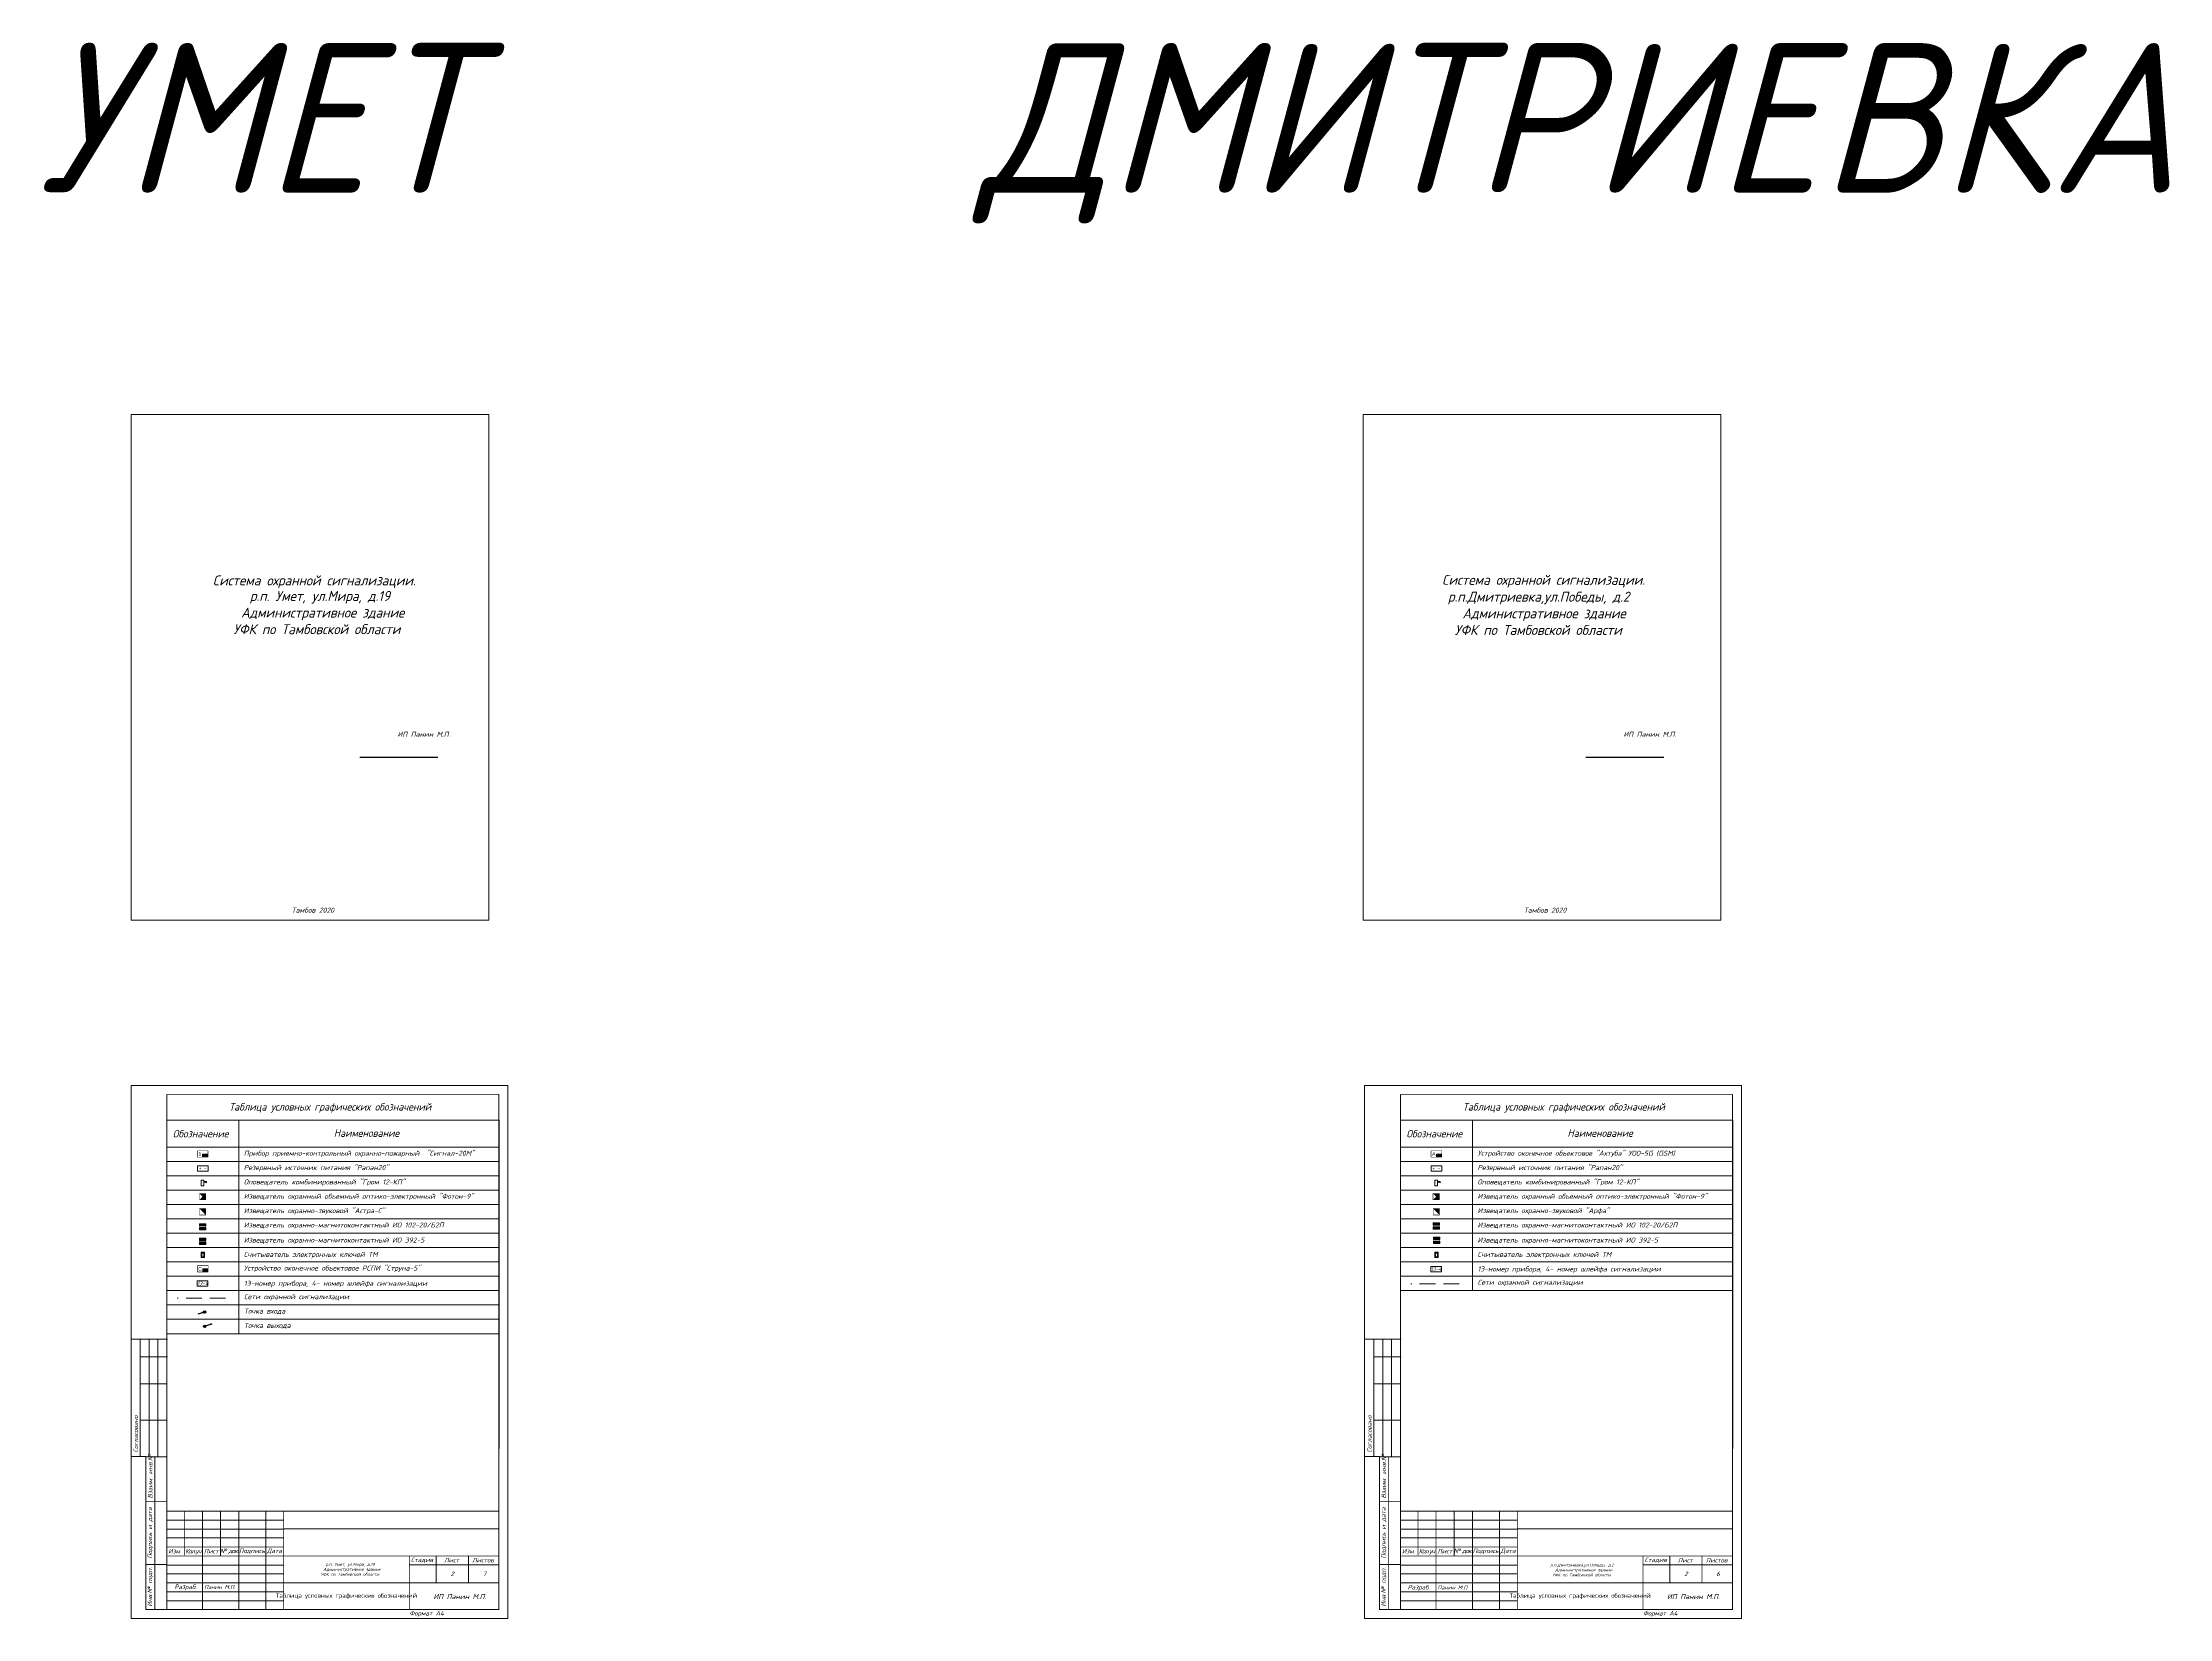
# Model space of a CAD drawing. Header units: inches. Extents: x -24 to 3888, y 393 to 1828.
# Drawn here: x 1635.1 to 2061.7, y 1509.8 to 1825.9 of the extents above; entities that cross this region are included whole.
import ezdxf

# ---------------------------------------------------------------- set-up
doc = ezdxf.new("R2010")
doc.units = ezdxf.units.IN
doc.header["$MEASUREMENT"] = 0
for name, pattern in [('Caddy_Solid', [0]), ('HIDDEN2', [4.7625, 3.175, -1.5875]), ('НЕВИДИМАЯ', [9.525, 6.35, -3.175])]:
    doc.linetypes.add(name, pattern=pattern)
doc.layers.get('0').transparency = 0.7
for name, color, linetype in [('BLK_12_THHN', 9, 'Continuous'), ('DESC', 7, 'Continuous'), ('LINK', 9, 'Continuous')]:
    doc.layers.add(name, color=color, linetype=linetype)
doc.styles.get("Standard").update_dxf_attribs({"font": 'GOST_Common Italic_0.ttf'})

# ---------------------------------------------------------------- blocks, each defined once
blk = doc.blocks.new('Объем')
at = {"const_width": 0.2}
blk.add_lwpolyline([(0, 0), (0, 3), (3, 3), (3, 0)], close=True, dxfattribs=at)
for points in [[(0.2, 2.9), (0.2, 0.1)], [(0.4, 2.9), (0.4, 0.1)], [(0.6, 2.9), (0.6, 0.1)], [(0.8, 2.9), (0.8, 0.1)], [(1, 2.9), (1, 0.1)], [(1.2, 2.9), (1.2, 0.1)], [(1.4, 1.5), (2.8, 3)], [(1.4, 2.9), (1.4, 0.1)], [(1.4, 1.5), (2.8, 0)], [(1.6, 2.9), (1.6, 1.8)], [(1.6, 0.1), (1.6, 1.2)], [(1.7, 0.1), (1.7, 1.1)], [(1.8, 2.9), (1.8, 1.9)], [(1.9, 2.9), (1.9, 2.2)], [(1.9, 0.1), (1.9, 0.9)], [(2.1, 2.9), (2.1, 2.3)], [(2.1, 0.1), (2.1, 0.7)], [(2.3, 2.9), (2.3, 2.5)], [(2.3, 0.1), (2.3, 0.5)], [(2.5, 2.9), (2.5, 2.7)], [(2.5, 0.1), (2.5, 0.3)]]:
    blk.add_lwpolyline(points, dxfattribs=at)
blk = doc.blocks.new('Звуковой')
blk.add_lwpolyline([(0.1, 2.9, 0, 4, 0), (1.5, 1.5, 4, 4, 0)], format="xyseb")
at = {"const_width": 0.2}
blk.add_lwpolyline([(0, 0), (0, 3), (3, 3), (3, 0)], close=True, dxfattribs=at)

msp = doc.modelspace()

# ---------------------------------------------------------------- hatches: boundary and pattern name
at = {"layer": 'BLK_12_THHN'}
h = msp.add_hatch(color=0, dxfattribs=at)
h.dxf.hatch_style = 1
h.paths.add_polyline_path([(1667.4, 1571.23), (1667.22, 1571.17), (1667.25, 1571.09)])
h.paths.add_polyline_path([(1667.2, 1571.25), (1667.22, 1571.17), (1667.4, 1571.23)])
h = msp.add_hatch(color=0, dxfattribs=at)
h.dxf.hatch_style = 1
h.paths.add_polyline_path([(1667.88, 1571.3, 1), (1667.39, 1571.3, 1)])
h = msp.add_hatch(color=0, dxfattribs=at)
h.dxf.hatch_style = 1
h.paths.add_polyline_path([(1667.88, 1568.42, 1), (1667.39, 1568.42, 1)])
h = msp.add_hatch(color=0, dxfattribs=at)
h.dxf.hatch_style = 1
h.paths.add_polyline_path([(1669.03, 1568.9), (1668.86, 1568.84), (1668.88, 1568.75)])
h.paths.add_polyline_path([(1668.83, 1568.91), (1668.86, 1568.84), (1669.03, 1568.9)])
at = {"layer": 'DESC'}
for points in [[(1667.22, 1603), (1667.22, 1602.37), (1668.3, 1602.37), (1668.3, 1603)], [(1914.7, 1603), (1914.7, 1602.37), (1915.78, 1602.37), (1915.78, 1603)], [(1667.25, 1579.96), (1667.25, 1579.33), (1668.33, 1579.33), (1668.33, 1579.96)]]:
    msp.add_hatch(color=0, dxfattribs=at).paths.add_polyline_path(points)
at = {"layer": 'DESC', "lineweight": 15}
h = msp.add_hatch(color=0, dxfattribs=at)
h.dxf.hatch_style = 1
h.paths.add_polyline_path([(1666.57, 1588.23), (1666.57, 1587.76), (1667.83, 1587.76), (1667.83, 1588.23)])
h.paths.add_polyline_path([(1667.83, 1588.56), (1667.83, 1589.02), (1666.57, 1589.02), (1666.57, 1588.56)])
h = msp.add_hatch(color=0, dxfattribs=at)
h.dxf.hatch_style = 1
h.paths.add_polyline_path([(1914.05, 1588.38), (1914.05, 1587.91), (1915.31, 1587.91), (1915.31, 1588.38)])
h.paths.add_polyline_path([(1915.31, 1588.71), (1915.31, 1589.17), (1914.05, 1589.17), (1914.05, 1588.71)])
h = msp.add_hatch(color=0, dxfattribs=at)
h.dxf.hatch_style = 1
h.paths.add_polyline_path([(1666.57, 1585.35), (1666.57, 1584.88), (1667.83, 1584.88), (1667.83, 1585.35)])
h.paths.add_polyline_path([(1667.83, 1585.68), (1667.83, 1586.14), (1666.57, 1586.14), (1666.57, 1585.68)])
h = msp.add_hatch(color=0, dxfattribs=at)
h.dxf.hatch_style = 1
h.paths.add_polyline_path([(1914.1, 1585.53), (1914.1, 1585.06), (1915.36, 1585.06), (1915.36, 1585.53)])
h.paths.add_polyline_path([(1915.36, 1585.86), (1915.36, 1586.32), (1914.1, 1586.32), (1914.1, 1585.86)])

# ---------------------------------------------------------------- linework, layer by layer
at = {"layer": 'BLK_12_THHN', "color": 0}
for p, q in [((1667.4, 1571.23), (1666.28, 1570.85)), ((1667.4, 1571.23), (1667.2, 1571.25)), ((1667.25, 1571.09), (1667.2, 1571.25)), ((1667.4, 1571.23), (1667.25, 1571.09)), ((1669.03, 1568.9), (1667.92, 1568.52)), ((1669.03, 1568.9), (1668.83, 1568.91)), ((1668.88, 1568.75), (1668.83, 1568.91))]:
    msp.add_line(p, q, dxfattribs=at)
for centre in [(1667.63, 1571.3), (1667.63, 1568.42)]:
    msp.add_circle(centre, 0.249, dxfattribs=at)
at = {"layer": 'DESC', "linetype": 'Caddy_Solid', "lineweight": 15}
for p, q in [((1652.85, 1751.35), (1652.85, 1649.87)), ((1724.6, 1751.35), (1652.85, 1751.35)), ((1724.6, 1649.87), (1724.6, 1751.35)), ((1900.01, 1751.35), (1900.01, 1649.87)), ((1971.76, 1751.35), (1900.01, 1751.35)), ((1971.76, 1649.87), (1971.76, 1751.35)), ((1652.85, 1649.87), (1724.6, 1649.87)), ((1900.01, 1649.87), (1971.76, 1649.87))]:
    msp.add_line(p, q, dxfattribs=at)
at = {"layer": 'DESC', "color": 0, "lineweight": 15}
for p, q in [((1652.85, 1509.84), (1652.85, 1616.76)), ((1652.85, 1616.76), (1728.45, 1616.76)), ((1728.45, 1616.76), (1728.45, 1509.84)), ((1900.29, 1509.84), (1900.29, 1616.76)), ((1900.29, 1616.76), (1975.89, 1616.76)), ((1975.89, 1616.76), (1975.89, 1509.84)), ((1660.08, 1609.8), (1726.68, 1609.8)), ((1674.48, 1609.8), (1674.48, 1566.96)), ((1726.68, 1609.8), (1726.68, 1587.12)), ((1907.52, 1609.8), (1974.12, 1609.8)), ((1921.92, 1609.8), (1921.92, 1575.6)), ((1974.12, 1609.8), (1974.12, 1587.12)), ((1674.48, 1604.4), (1726.68, 1604.4)), ((1921.92, 1604.4), (1974.12, 1604.4)), ((1660.08, 1601.52), (1726.68, 1601.52)), ((1726.68, 1603.62), (1726.68, 1603.14)), ((1907.52, 1601.52), (1974.12, 1601.52)), ((1974.12, 1603.62), (1974.12, 1603.14)), ((1660.08, 1598.64), (1726.68, 1598.64)), ((1660.08, 1595.76), (1726.68, 1595.76)), ((1907.52, 1598.64), (1974.12, 1598.64)), ((1907.52, 1595.76), (1974.12, 1595.76)), ((1660.08, 1592.88), (1726.68, 1592.88)), ((1907.52, 1592.88), (1974.12, 1592.88)), ((1660.08, 1587.12), (1726.68, 1587.12)), ((1674.48, 1590), (1726.68, 1590)), ((1726.68, 1587.12), (1726.68, 1543.92)), ((1907.52, 1587.12), (1974.12, 1587.12)), ((1921.92, 1590), (1974.12, 1590)), ((1974.12, 1587.12), (1974.12, 1543.92)), ((1660.08, 1584.24), (1726.68, 1584.24)), ((1907.52, 1584.24), (1974.12, 1584.24)), ((1660.08, 1581.36), (1726.68, 1581.36)), ((1907.52, 1581.36), (1974.12, 1581.36)), ((1660.08, 1578.48), (1726.68, 1578.48)), ((1660.08, 1575.6), (1726.68, 1575.6)), ((1907.52, 1578.48), (1974.12, 1578.48)), ((1907.52, 1575.6), (1974.12, 1575.6)), ((1660.08, 1572.72), (1726.68, 1572.72)), ((1652.92, 1565.89), (1660.18, 1565.89)), ((1654.7, 1565.89), (1654.7, 1542.39)), ((1656.48, 1565.89), (1656.48, 1542.39)), ((1658.25, 1565.89), (1658.25, 1542.39)), ((1660.08, 1569.84), (1726.68, 1569.84)), ((1660.08, 1566.96), (1726.68, 1566.96)), ((1900.37, 1565.89), (1907.62, 1565.89)), ((1902.15, 1565.89), (1902.15, 1542.39)), ((1903.92, 1565.89), (1903.92, 1542.39)), ((1905.7, 1565.89), (1905.7, 1542.39)), ((1654.7, 1562.35), (1660.18, 1562.35)), ((1902.15, 1562.35), (1907.62, 1562.35)), ((1654.7, 1556.88), (1660.05, 1556.88)), ((1902.15, 1556.88), (1907.49, 1556.88)), ((1654.7, 1549.63), (1660.05, 1549.63)), ((1902.15, 1549.63), (1907.49, 1549.63)), ((1655.88, 1542.34), (1652.93, 1542.34)), ((1903.33, 1542.34), (1900.38, 1542.34)), ((1660.07, 1529.58), (1683.47, 1529.58)), ((1660.07, 1527.78), (1683.47, 1527.78)), ((1907.52, 1529.58), (1930.92, 1529.58)), ((1907.52, 1527.78), (1930.92, 1527.78)), ((1660.07, 1518.78), (1683.47, 1518.78)), ((1907.52, 1518.78), (1930.92, 1518.78)), ((1660.07, 1516.98), (1683.47, 1516.98)), ((1660.07, 1515.18), (1683.47, 1515.18)), ((1907.52, 1516.98), (1930.92, 1516.98)), ((1907.52, 1515.18), (1930.92, 1515.18)), ((1660.05, 1513.38), (1683.47, 1513.38)), ((1907.49, 1513.38), (1930.92, 1513.38)), ((1728.45, 1509.84), (1652.85, 1509.84)), ((1975.89, 1509.84), (1900.29, 1509.84))]:
    msp.add_line(p, q, dxfattribs=at)
at = {"layer": 'DESC', "color": 0, "linetype": 'HIDDEN2', "lineweight": 15}
for p, q in [((1919.26, 1576.97), (1909.56, 1576.97)), ((1671.82, 1574.09), (1662.12, 1574.09))]:
    msp.add_line(p, q, dxfattribs=at)
at = {"layer": 'DESC', "color": 0, "linetype": 'Continuous', "lineweight": 15}
for p, q in [((1660.14, 1525.98), (1683.5, 1525.98)), ((1907.58, 1525.98), (1930.95, 1525.98)), ((1660.14, 1520.54), (1683.4, 1520.54)), ((1907.58, 1520.54), (1930.85, 1520.54))]:
    msp.add_line(p, q, dxfattribs=at)
at = {"layer": 'DESC', "color": 0, "lineweight": 15}
for points in [[(1726.65, 1614.96, 0.18, 0.18, 0), (1726.65, 1511.64, 0.18, 0.18, 0), (1655.81, 1511.64, 0.18, 0.18, 0), (1655.81, 1542.32, 0, 0, 0)], [(1974.09, 1614.96, 0.18, 0.18, 0), (1974.09, 1511.64, 0.18, 0.18, 0), (1903.25, 1511.64, 0.18, 0.18, 0), (1903.25, 1542.32, 0, 0, 0)]]:
    msp.add_lwpolyline(points, format="xyseb", dxfattribs=at)
for points, const_width in [([(1660.05, 1511.64), (1660.05, 1614.96)], 0.18), ([(1660.05, 1614.96), (1726.65, 1614.96)], 0.18), ([(1907.49, 1511.64), (1907.49, 1614.96)], 0.18), ([(1907.49, 1614.96), (1974.09, 1614.96)], 0.18), ([(1666.14, 1603.63), (1666.14, 1602.37)], 0.108), ([(1666.14, 1603.63), (1668.3, 1603.63), (1668.3, 1602.37), (1666.14, 1602.37)], 0.108), ([(1913.62, 1603.63), (1913.62, 1602.37)], 0.108), ([(1913.62, 1603.63), (1915.78, 1603.63), (1915.78, 1602.37), (1913.62, 1602.37)], 0.108), ([(1666.57, 1589.02), (1667.83, 1589.02), (1667.83, 1587.76), (1666.57, 1587.76), (1666.57, 1589.02)], 0.084), ([(1914.05, 1589.17), (1915.31, 1589.17), (1915.31, 1587.91), (1914.05, 1587.91), (1914.05, 1589.17)], 0.084), ([(1666.57, 1586.14), (1667.83, 1586.14), (1667.83, 1584.88), (1666.57, 1584.88), (1666.57, 1586.14)], 0.084), ([(1914.1, 1586.32), (1915.36, 1586.32), (1915.36, 1585.06), (1914.1, 1585.06), (1914.1, 1586.32)], 0.084), ([(1666.17, 1580.59), (1666.17, 1579.33)], 0.108), ([(1666.17, 1580.59), (1668.33, 1580.59), (1668.33, 1579.33), (1666.17, 1579.33)], 0.108), ([(1655.73, 1542.27), (1660.13, 1542.27)], 0.18), ([(1657.61, 1511.67), (1657.61, 1542.32)], 0.18), ([(1903.18, 1542.27), (1907.57, 1542.27)], 0.18), ([(1905.05, 1511.67), (1905.05, 1542.32)], 0.18), ([(1655.81, 1533.27), (1660.13, 1533.27)], 0.18), ([(1903.25, 1533.27), (1907.57, 1533.27)], 0.18), ([(1660.07, 1531.38), (1726.65, 1531.38)], 0.18), ([(1667.17, 1531.38), (1667.17, 1511.58)], 0.18), ([(1674.47, 1531.38), (1674.47, 1511.58)], 0.18), ([(1679.9, 1531.33), (1679.9, 1511.64)], 0.18), ([(1683.47, 1531.38), (1683.47, 1511.58)], 0.18), ([(1683.48, 1527.81), (1726.65, 1527.81)], 0.18), ([(1907.52, 1531.38), (1974.09, 1531.38)], 0.18), ([(1914.61, 1531.38), (1914.61, 1511.58)], 0.18), ([(1921.92, 1531.38), (1921.92, 1511.58)], 0.18), ([(1927.35, 1531.33), (1927.35, 1511.64)], 0.18), ([(1930.92, 1531.38), (1930.92, 1511.58)], 0.18), ([(1930.93, 1527.81), (1974.09, 1527.81)], 0.18), ([(1660.07, 1524.18), (1683.47, 1524.18)], 0.18), ([(1907.52, 1524.18), (1930.92, 1524.18)], 0.18), ([(1655.81, 1520.67), (1660.13, 1520.67)], 0.18), ([(1683.47, 1520.58), (1683.47, 1520.58)], 0.072), ([(1708.67, 1522.35), (1708.67, 1511.64)], 0.18), ([(1708.67, 1520.58), (1726.65, 1520.58)], 0.18), ([(1714.07, 1522.35), (1714.07, 1516.98)], 0.18), ([(1903.25, 1520.67), (1907.57, 1520.67)], 0.18), ([(1930.92, 1520.58), (1930.92, 1520.58)], 0.072), ([(1956.12, 1522.35), (1956.12, 1511.64)], 0.18), ([(1956.12, 1520.58), (1974.09, 1520.58)], 0.18), ([(1961.52, 1522.35), (1961.52, 1516.98)], 0.18), ([(1683.47, 1516.98), (1726.65, 1516.98)], 0.18), ([(1930.92, 1516.98), (1974.09, 1516.98)], 0.18)]:
    msp.add_lwpolyline(points, dxfattribs=dict(at, const_width=const_width))
for points in [[(1674.48, 1604.4), (1660.05, 1604.4)], [(1921.92, 1604.4), (1907.49, 1604.4)], [(1668.3, 1603), (1667.22, 1603)], [(1667.22, 1603), (1667.22, 1602.37)], [(1667.22, 1602.37), (1667.22, 1602.37)], [(1914.67, 1602.37), (1914.67, 1602.37)], [(1915.78, 1603), (1914.7, 1603)], [(1914.7, 1603), (1914.7, 1602.37)], [(1666.9, 1597.72), (1666.9, 1596.64), (1667.44, 1596.64), (1667.44, 1597.72), (1666.9, 1597.72)], [(1667.44, 1597.51), (1667.98, 1597.51)], [(1667.44, 1597.51), (1667.44, 1597.33), (1667.98, 1597.24)], [(1667.98, 1597.51), (1667.98, 1597.24)], [(1914.34, 1597.72), (1914.34, 1596.64), (1914.88, 1596.64), (1914.88, 1597.72), (1914.34, 1597.72)], [(1914.88, 1597.51), (1915.42, 1597.51)], [(1914.88, 1597.51), (1914.88, 1597.33), (1915.42, 1597.24)], [(1915.42, 1597.51), (1915.42, 1597.24)], [(1674.48, 1590), (1660.05, 1590)], [(1921.92, 1590), (1907.49, 1590)], [(1666.9, 1583.29), (1667.62, 1583.29), (1667.62, 1582.21), (1666.9, 1582.21), (1666.9, 1583.29)], [(1667.08, 1583.11), (1667.44, 1583.11), (1667.44, 1582.39), (1667.08, 1582.39), (1667.08, 1583.11)], [(1914.35, 1583.29), (1915.07, 1583.29), (1915.07, 1582.21), (1914.35, 1582.21), (1914.35, 1583.29)], [(1914.53, 1583.11), (1914.89, 1583.11), (1914.89, 1582.39), (1914.53, 1582.39), (1914.53, 1583.11)], [(1668.33, 1579.96), (1667.25, 1579.96)], [(1667.25, 1579.96), (1667.25, 1579.33)], [(1667.25, 1579.33), (1667.25, 1579.33)], [(1913.58, 1580.46), (1915.74, 1580.46), (1915.74, 1579.38), (1913.58, 1579.38), (1913.58, 1580.46)], [(1914.7, 1579.33), (1914.7, 1579.33)], [(1666.13, 1577.58), (1668.29, 1577.58), (1668.29, 1576.5), (1666.13, 1576.5), (1666.13, 1577.58)]]:
    msp.add_lwpolyline(points, dxfattribs=at)
for points in [[(1666.18, 1599.53), (1668.34, 1599.53), (1668.34, 1600.61), (1666.18, 1600.61)], [(1913.63, 1599.53), (1915.79, 1599.53), (1915.79, 1600.61), (1913.63, 1600.61)], [(1666.57, 1589.02), (1667.83, 1589.02), (1667.83, 1588.56), (1666.57, 1588.56)], [(1667.83, 1587.76), (1666.57, 1587.76), (1666.57, 1588.23), (1667.83, 1588.23)], [(1914.05, 1589.17), (1915.31, 1589.17), (1915.31, 1588.71), (1914.05, 1588.71)], [(1915.31, 1587.91), (1914.05, 1587.91), (1914.05, 1588.38), (1915.31, 1588.38)], [(1666.57, 1586.14), (1667.83, 1586.14), (1667.83, 1585.68), (1666.57, 1585.68)], [(1667.83, 1584.88), (1666.57, 1584.88), (1666.57, 1585.35), (1667.83, 1585.35)], [(1914.1, 1586.32), (1915.36, 1586.32), (1915.36, 1585.86), (1914.1, 1585.86)], [(1915.36, 1585.06), (1914.1, 1585.06), (1914.1, 1585.53), (1915.36, 1585.53)]]:
    msp.add_lwpolyline(points, close=True, dxfattribs=at)
at = {"layer": 'DESC', "color": 0, "linetype": 'НЕВИДИМАЯ', "lineweight": 15, "const_width": 0.072}
for points in [[(1666.49, 1600.08), (1666.98, 1600.08)], [(1666.73, 1600.34), (1666.73, 1599.85)], [(1667.46, 1600.08), (1667.95, 1600.08)], [(1913.93, 1600.08), (1914.42, 1600.08)], [(1914.17, 1600.34), (1914.17, 1599.85)], [(1914.91, 1600.08), (1915.4, 1600.08)]]:
    msp.add_lwpolyline(points, dxfattribs=at)
at = {"layer": 'DESC', "color": 0, "linetype": 'Continuous', "lineweight": 15, "const_width": 0.18}
for points in [[(1663.55, 1522.48), (1663.55, 1531.38)], [(1670.79, 1522.37), (1670.79, 1531.38)], [(1911, 1522.48), (1911, 1531.38)], [(1918.24, 1522.37), (1918.24, 1531.38)], [(1660.21, 1522.37), (1726.65, 1522.37)], [(1720.53, 1522.37), (1720.53, 1516.98)], [(1907.65, 1522.37), (1974.09, 1522.37)], [(1967.97, 1522.37), (1967.97, 1516.98)]]:
    msp.add_lwpolyline(points, dxfattribs=at)
at = {"layer": 'LINK', "color": 0}
for p, q in [((1698.73, 1682.58), (1714.41, 1682.58)), ((1944.63, 1682.58), (1960.31, 1682.58))]:
    msp.add_line(p, q, dxfattribs=at)

# ---------------------------------------------------------------- block references
at = {"layer": 'DESC', "color": 0}
for name, p, xscale, yscale, zscale, rotation in [('Звуковой', (1666.58, 1592.03), 0.4199975999999516, 0.4199975999999516, 0.4199975999999516, 270), ('Объем', (1667.83, 1593.8), -0.4199760000000506, 0.4199760000000061, 0.4199760000000001, 0.05815664228504325), ('Звуковой', (1914.02, 1592.03), 0.4199975999999516, 0.4199975999999516, 0.4199975999999516, 270), ('Объем', (1915.27, 1593.8), -0.4199760000000505, 0.4199760000000061, 0.4199760000000001, 0.05815664228504325)]:
    msp.add_blockref(name, p, dxfattribs=dict(at, xscale=xscale, yscale=yscale, zscale=zscale, rotation=rotation))

# ---------------------------------------------------------------- texts
at = {"layer": 'DESC', "char_height": 30, "attachment_point": 1}
for s, insert in [('УМЕТ', (1634.06, 1825.83)), ('ДМИТРИЕВКА', (1822.96, 1825.83))]:
    msp.add_mtext_dynamic_manual_height_columns(s, width=202.8632, gutter_width=1, heights=[0], dxfattribs=dict(at, insert=insert))
at = {"layer": 'DESC', "color": 0, "lineweight": 15, "attachment_point": 1}
for s, width, heights, insert, char_height in [('Система охранной сигнализации.', 59.1919, [0], (1669.26, 1719.04), 2), ('\\pi15.14518;р.п. Умет, ул.Мира, д.19\\P\\pi12.16336; Административное здание \\P\\pi11.84291;УФК по Тамбовской области', 59.1919, [0], (1661.54, 1715.93), 2), ('Система охранной сигнализации.', 59.1919, [0], (1915.83, 1719.16), 2), ('\\pi10.44518;р.п.Дмитриевка,ул.Победы, д.2\\P\\pi12.16336; Административное здание \\P\\pi11.84291;УФК по Тамбовской области', 59.1919, [0], (1906.54, 1715.78), 2), ('\\pi4.80835;ИП Панин М.П.', 17.9743, [1.74], (1701.49, 1687.69), 1), ('\\pi4.80835;ИП Панин М.П.', 17.9743, [1.74], (1947.4, 1687.69), 1), ('Тамбов 2020', 59.1919, [0], (1685.07, 1652.41), 1), ('Тамбов 2020', 59.1919, [0], (1932.23, 1652.41), 1), ('Точка входа', 49.91, [0], (1675.51, 1572), 1), ('Точка выхода', 49.91, [0], (1675.51, 1569.12), 1), ('\\pi25.26071;р.п. Умет, ул.Мира, д.19\\P\\pi24.36617; Административное здание \\P\\pi24.27003;УФК по Тамбовской области', 59.1919, [0], (1666.65, 1520.99), 0.6), ('\\pi23.85071;р.п.Дмитриевка,ул.Победы, д.2\\P\\pi24.36617; Административное здание \\P\\pi24.27003;УФК по Тамбовской области', 59.1919, [0], (1913.7, 1520.86), 0.6), ('\\pi4.80835;ИП Панин М.П.', 17.9743, [1.74], (1708.7, 1514.73), 1), ('\\pi4.80835;ИП Панин М.П.', 17.9743, [1.74], (1956.14, 1514.73), 1)]:
    msp.add_mtext_dynamic_manual_height_columns(s, width=width, gutter_width=1, heights=heights, dxfattribs=dict(at, insert=insert, char_height=char_height))
at = {"layer": 'DESC', "color": 0, "attachment_point": 1}
for s, width, heights, insert, char_height in [('Таблица условных графических обозначений', 45.6025, [0.959], (1672.53, 1613.21), 1.5), ('Таблица условных графических обозначений', 45.6025, [0.959], (1919.98, 1613.21), 1.5), ('Обозначение', 14.4, [0], (1661.23, 1607.82), 1.5), ('Наименование', 14.4, [0], (1693.52, 1607.94), 1.5), ('Обозначение', 14.4, [0], (1908.67, 1607.82), 1.5), ('Наименование', 14.4, [0], (1940.96, 1607.94), 1.5), ('Резервный источник питания "Рапан20"', 49.91, [0], (1675.47, 1600.78), 1), ('Прибор приемно-контрольный охранно-пожарный  "Сигнал-20М"', 49.91, [0], (1675.47, 1603.66), 1), ('Устройство оконечное объектовое "Ахтуба" УОО-5G (GSM)', 49.91, [0], (1922.95, 1603.66), 1), ('Резервный источник питания "Рапан20"', 49.91, [0], (1922.92, 1600.78), 1), ('Оповещатель комбинированный "Гром 12-КП"', 49.91, [0], (1675.47, 1597.9), 1), ('Оповещатель комбинированный "Гром 12-КП"', 49.91, [0], (1922.92, 1597.9), 1), ('Извещатель охранный объемный оптико-электронный "Фотон-9"', 49.91, [0], (1675.47, 1595.02), 1), ('Извещатель охранно-звуковой "Астра-С"', 49.91, [0], (1675.47, 1592.14), 1), ('Извещатель охранный объемный оптико-электронный "Фотон-9"', 49.91, [0], (1922.92, 1595.02), 1), ('Извещатель охранно-звуковой "{\\C256;Арфа"}', 49.91, [1.3], (1922.92, 1592.14), 1), ('Извещатель охранно-магнитоконтактный ИО 102-20/Б2П', 49.91, [0], (1675.47, 1589.26), 1), ('Извещатель охранно-магнитоконтактный ИО 102-20/Б2П', 49.91, [0], (1922.92, 1589.26), 1), ('Извещатель охранно-магнитоконтактный ИО 392-5', 49.91, [0], (1675.47, 1586.24), 1), ('Считыватель электронных ключей ТМ', 49.91, [0], (1675.47, 1583.36), 1), ('Извещатель охранно-магнитоконтактный ИО 392-5', 49.91, [0], (1922.92, 1586.24), 1), ('Считыватель электронных ключей ТМ', 49.91, [0], (1922.92, 1583.36), 1), ('Устройство оконечное объектовое РСПИ "Струна-5"', 49.91, [0], (1675.5, 1580.62), 1), ('13-номер прибора, 4- номер шлейфа сигнализации', 49.91, [0], (1922.95, 1580.44), 1), ('Сети охранной сигнализации', 49.91, [0], (1675.51, 1574.88), 1), ('13-номер прибора, 4- номер шлейфа сигнализации', 49.91, [0], (1675.5, 1577.56), 1), ('Сети охранной сигнализации', 49.91, [0], (1922.96, 1577.76), 1)]:
    msp.add_mtext_dynamic_manual_height_columns(s, width=width, gutter_width=1, heights=heights, dxfattribs=dict(at, insert=insert, char_height=char_height))
at = {"layer": 'DESC', "color": 0}
for s, insert, char_height, width, attachment_point in [('{\\fArial|b0|i0|c204|p34;1}', (1666.68, 1603), 0.72, 1.08, 5), ('{\\fArial|b0|i0|c204|p34;А}', (1914.16, 1603), 0.72, 1.08, 5), ('{\\fArial|b0|i0|c204|p34;C}', (1666.71, 1579.96), 0.72, 1.08, 5), ('13-4', (1914.66, 1579.92), 0.72, 2.16, 5), ('13-4', (1667.21, 1577.04), 0.72, 2.16, 5), ('Изм.', (1661.65, 1523.32), 0.9, 3.4805, 5), ('{\\T0.85;Кол.уч}', (1665.29, 1523.21), 0.9, 3.6119, 5), ('Лист', (1668.91, 1523.32), 0.9, 3.6273, 5), ('{\\T0.85;№ док.}', (1672.57, 1523.32), 0.9, 3.6803, 5), ('Подпись', (1677.11, 1523.32), 0.9, 5.4, 5), ('Дата', (1681.61, 1523.32), 0.9, 3.6, 5), ('Изм.', (1909.1, 1523.32), 0.9, 3.4805, 5), ('{\\T0.85;Кол.уч}', (1912.74, 1523.21), 0.9, 3.6119, 5), ('Лист', (1916.36, 1523.32), 0.9, 3.6273, 5), ('{\\T0.85;№ док.}', (1920.01, 1523.32), 0.9, 3.6803, 5), ('Подпись', (1924.55, 1523.32), 0.9, 5.4, 5), ('Дата', (1929.05, 1523.32), 0.9, 3.6, 5), ('Стадия', (1711.21, 1521.52), 0.9, 5.4, 5), ('Лист', (1717.15, 1521.52), 0.9, 6.48, 5), ('2', (1717.3, 1518.78), 0.9, 6.4543, 5), ('Листов', (1723.44, 1521.52), 0.9, 6.0943, 5), ('7', (1723.76, 1518.78), 0.9, 6.4543, 5), ('Стадия', (1958.66, 1521.52), 0.9, 5.4, 5), ('Лист', (1964.6, 1521.52), 0.9, 6.48, 5), ('2', (1964.75, 1518.78), 0.9, 6.4543, 5), ('Листов', (1970.88, 1521.52), 0.9, 6.0943, 5), ('6', (1971.2, 1518.78), 0.9, 6.4543, 5), ('{\\fGOST Common|b0|i0|c204|p34;Таблица условных графических обозначений}', (1696.07, 1514.31), 0.9, 25.2, 5), ('{\\fGOST Common|b0|i0|c204|p34;Таблица условных графических обозначений}', (1943.52, 1514.31), 0.9, 25.2, 5), ('Формат А4', (1708.7, 1510.76), 0.9, 9.0683, 4), ('Формат А4', (1956.15, 1510.76), 0.9, 9.0683, 4)]:
    msp.add_mtext(s, dxfattribs=dict(at, insert=insert, char_height=char_height, width=width, attachment_point=attachment_point))
at = {"layer": 'DESC', "color": 0, "char_height": 0.9, "rotation": 90}
for s, insert, width, attachment_point in [('Cогласовано', (1653.36, 1543.1), 10.814, 1), ('Cогласовано', (1900.8, 1543.1), 10.814, 1), (' Взаим. инв.№', (1656.71, 1533.27), 16.5013, 4), (' Взаим. инв.№', (1904.15, 1533.27), 16.5013, 4), ('Подпись и дата', (1656.71, 1526.97), 12.6, 5), ('Подпись и дата', (1904.15, 1526.97), 12.6, 5), ('Инв.№ подп.', (1656.68, 1516.17), 9, 5), ('Инв.№ подп.', (1904.13, 1516.17), 9, 5)]:
    msp.add_mtext(s, dxfattribs=dict(at, insert=insert, width=width, attachment_point=attachment_point))
at = {"layer": 'DESC', "color": 0, "lineweight": 15, "char_height": 0.9, "width": 7.0924, "attachment_point": 5}
for insert in [(1663.79, 1516.08), (1911.16, 1515.98)]:
    msp.add_mtext('Разраб.', dxfattribs=dict(at, insert=insert))
at = {"layer": 'DESC', "lineweight": 15, "char_height": 0.787, "width": 6.3, "attachment_point": 5}
for insert in [(1670.67, 1516.15), (1918.04, 1516.05)]:
    msp.add_mtext('Панин М.П.', dxfattribs=dict(at, insert=insert))

doc.saveas('drawing.dxf')
